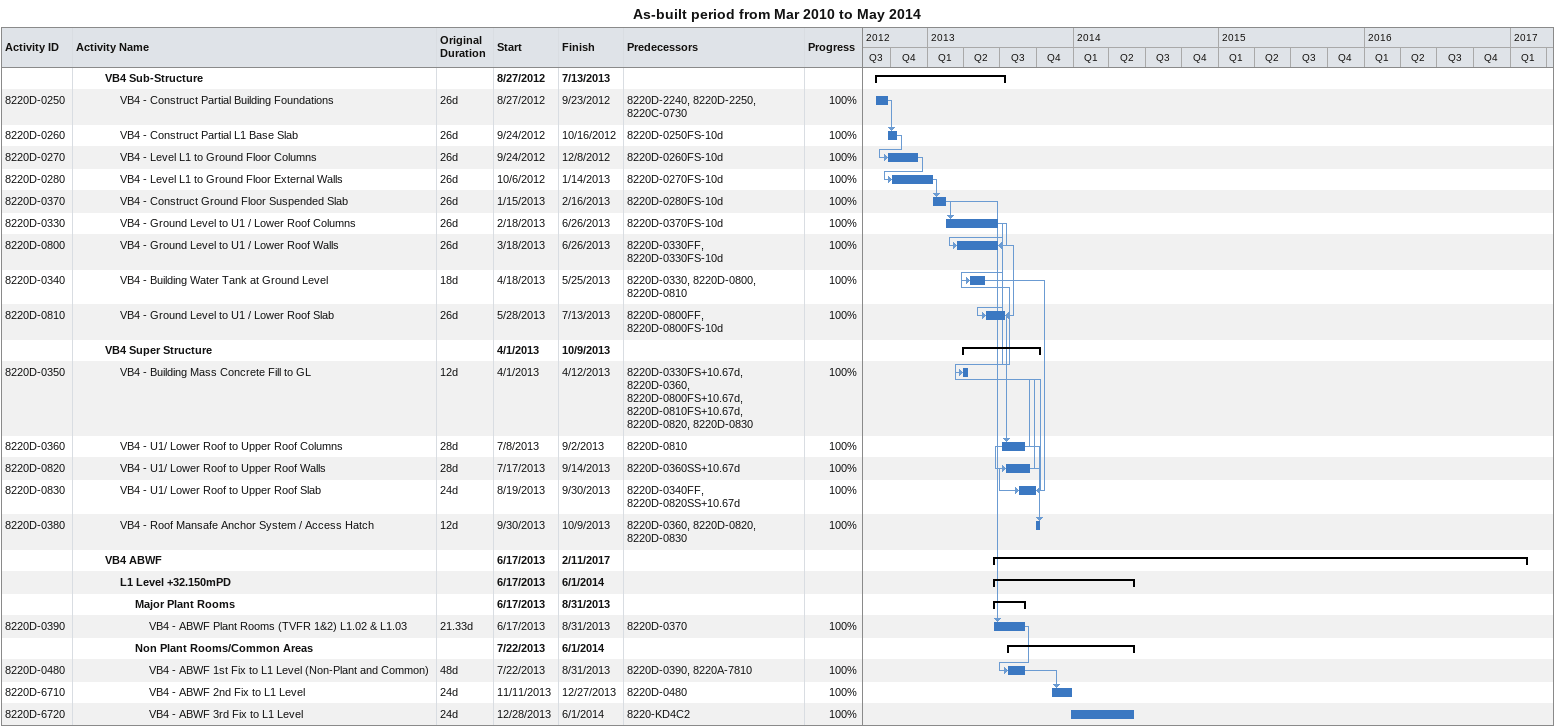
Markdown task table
As-built period from Mar 2010 to May 2014

| ID | Level | Task | Original duration | Start | Finish | Predecessors | % complete |
|---|---|---|---|---|---|---|---|
|  | 3 | **VB4 Sub-Structure** |  | 2012-08-27 | 2013-07-13 |  |  |
| 8220D-0250 | 4 | VB4 - Construct Partial Building Foundations | 26d | 2012-08-27 | 2012-09-23 | 8220D-2240, 8220D-2250, 8220C-0730 | 100 |
| 8220D-0260 | 4 | VB4 - Construct Partial L1 Base Slab | 26d | 2012-09-24 | 2012-10-16 | 8220D-0250FS-10d | 100 |
| 8220D-0270 | 4 | VB4 - Level L1 to Ground Floor Columns | 26d | 2012-09-24 | 2012-12-08 | 8220D-0260FS-10d | 100 |
| 8220D-0280 | 4 | VB4 - Level L1 to Ground Floor External Walls | 26d | 2012-10-06 | 2013-01-14 | 8220D-0270FS-10d | 100 |
| 8220D-0370 | 4 | VB4 - Construct Ground Floor Suspended Slab | 26d | 2013-01-15 | 2013-02-16 | 8220D-0280FS-10d | 100 |
| 8220D-0330 | 4 | VB4 - Ground Level to U1 / Lower Roof Columns | 26d | 2013-02-18 | 2013-06-26 | 8220D-0370FS-10d | 100 |
| 8220D-0800 | 4 | VB4 - Ground Level to U1 / Lower Roof Walls | 26d | 2013-03-18 | 2013-06-26 | 8220D-0330FF, 8220D-0330FS-10d | 100 |
| 8220D-0340 | 4 | VB4 - Building Water Tank at Ground Level | 18d | 2013-04-18 | 2013-05-25 | 8220D-0330, 8220D-0800, 8220D-0810 | 100 |
| 8220D-0810 | 4 | VB4 - Ground Level to U1 / Lower Roof Slab | 26d | 2013-05-28 | 2013-07-13 | 8220D-0800FF, 8220D-0800FS-10d | 100 |
|  | 3 | **VB4 Super Structure** |  | 2013-04-01 | 2013-10-09 |  |  |
| 8220D-0350 | 4 | VB4 - Building Mass Concrete Fill to GL | 12d | 2013-04-01 | 2013-04-12 | 8220D-0330FS+10.67d, 8220D-0360, 8220D-0800FS+10.67d, 8220D-0810FS+10.67d, 8220D-0820, 8220D-0830 | 100 |
| 8220D-0360 | 4 | VB4 - U1/ Lower Roof to Upper Roof Columns | 28d | 2013-07-08 | 2013-09-02 | 8220D-0810 | 100 |
| 8220D-0820 | 4 | VB4 - U1/ Lower Roof to Upper Roof Walls | 28d | 2013-07-17 | 2013-09-14 | 8220D-0360SS+10.67d | 100 |
| 8220D-0830 | 4 | VB4 - U1/ Lower Roof to Upper Roof Slab | 24d | 2013-08-19 | 2013-09-30 | 8220D-0340FF, 8220D-0820SS+10.67d | 100 |
| 8220D-0380 | 4 | VB4 - Roof Mansafe Anchor System / Access Hatch | 12d | 2013-09-30 | 2013-10-09 | 8220D-0360, 8220D-0820, 8220D-0830 | 100 |
|  | 3 | **VB4 ABWF** |  | 2013-06-17 | 2017-02-11 |  |  |
|  | 4 | **L1 Level +32.150mPD** |  | 2013-06-17 | 2014-06-01 |  |  |
|  | 5 | **Major Plant Rooms** |  | 2013-06-17 | 2013-08-31 |  |  |
| 8220D-0390 | 6 | VB4 - ABWF Plant Rooms (TVFR 1&2) L1.02 & L1.03 | 21.33d | 2013-06-17 | 2013-08-31 | 8220D-0370 | 100 |
|  | 5 | **Non Plant Rooms/Common Areas** |  | 2013-07-22 | 2014-06-01 |  |  |
| 8220D-0480 | 6 | VB4 - ABWF 1st Fix to L1 Level (Non-Plant and Common) | 48d | 2013-07-22 | 2013-08-31 | 8220D-0390, 8220A-7810 | 100 |
| 8220D-6710 | 6 | VB4 - ABWF 2nd Fix to L1 Level | 24d | 2013-11-11 | 2013-12-27 | 8220D-0480 | 100 |
| 8220D-6720 | 6 | VB4 - ABWF 3rd Fix to L1 Level | 24d | 2013-12-28 | 2014-06-01 | 8220-KD4C2 | 100 |
